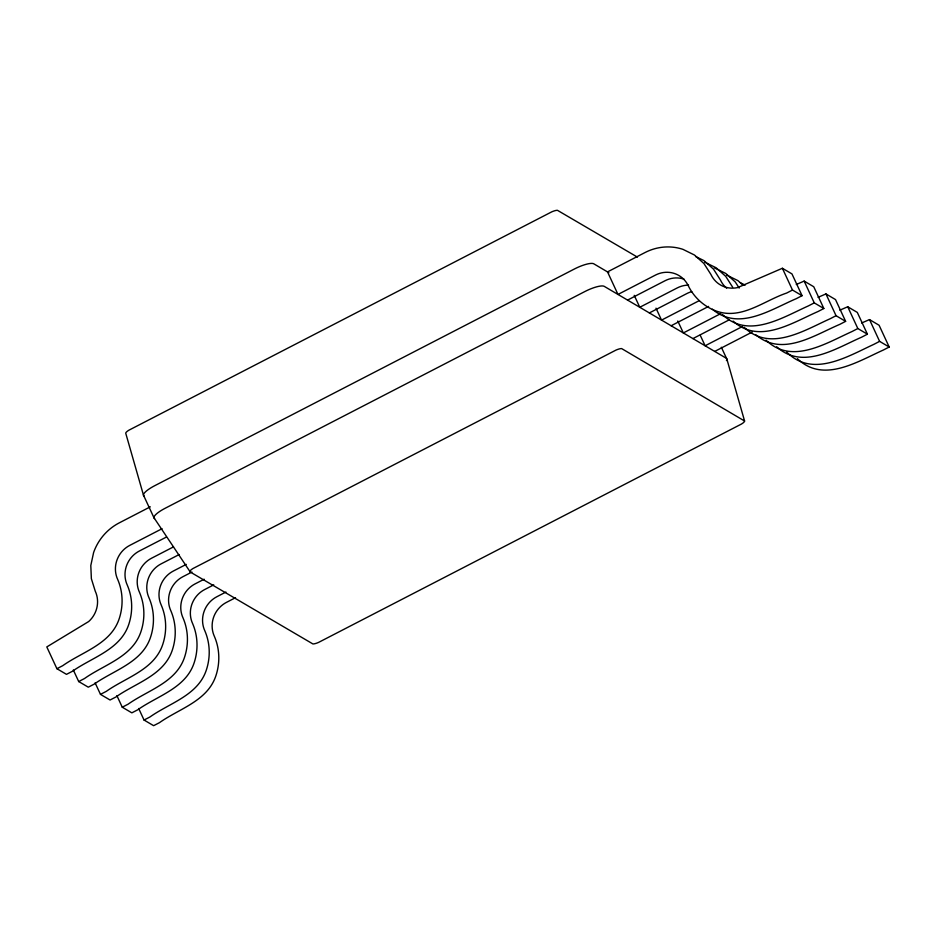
<?xml version="1.0" encoding="UTF-8"?>
<svg xmlns="http://www.w3.org/2000/svg" width="936" height="936" viewBox="0 0 936 936"><rect width="100%" height="100%" fill="white"/><g stroke="black" fill="none" stroke-linecap="round" stroke-linejoin="round"><path stroke-width="1.4" d="M150.298 506.832L119.293 522.85A51.293 49 -59.5 0 0 93.623 552.474L90.804 565.508L91.365 578.694L95.25 591.154A25.646 24.5 -59.5 0 1 88.686 621.539L46.8 646.928L56.909 668.702L66.491 674.353L72.306 671.346C92.231 657.189 120.767 649.654 128.946 623.879C133.006 611.196 132.573 597.46 127.319 585.187A25.646 24.5 -59.5 0 1 139.335 551.035L166.468 537.03M162.057 528.711L129.753 545.395A25.646 24.5 -59.5 0 0 117.725 579.548C122.99 591.821 123.423 605.545 119.363 618.228C111.185 644.003 82.649 651.538 62.724 665.695L56.909 668.702M627.565 300.093L665.04 280.741A25.646 24.5 -59.5 0 1 684.005 279.127M173.499 546.881L151.538 558.23A25.646 24.5 -59.5 0 0 139.511 592.383C144.776 604.656 145.209 618.38 141.137 631.063C132.959 656.838 104.434 664.373 84.509 678.53L78.694 681.537L73.336 670.012M179.209 554.533L161.121 563.87A25.646 24.5 -59.5 0 0 149.093 598.022C154.358 610.295 154.791 624.019 150.719 636.702C142.553 662.477 114.016 670.012 94.091 684.181L88.276 687.176L78.694 681.537M649.35 312.928L686.825 293.576A25.646 24.5 -59.5 0 1 691.739 291.646M186.241 564.385L173.324 571.054A25.646 24.5 -59.5 0 0 161.296 605.206C166.561 617.479 166.994 631.215 162.922 643.898C154.744 669.673 126.22 677.208 106.294 691.365L100.48 694.372L95.121 682.847M699.028 300.76L661.553 320.112L656.007 308.178M191.95 572.036L182.906 576.705A25.646 24.5 -59.5 0 0 170.879 610.857C176.143 623.13 176.576 636.854 172.505 649.537C164.326 675.312 135.802 682.847 115.877 697.004L110.062 700.011L100.48 694.372M671.135 325.751L708.61 306.411M204.153 579.22L195.097 583.889A25.646 24.5 -59.5 0 0 183.082 618.041C188.335 630.314 188.779 644.05 184.708 656.733C176.53 682.508 148.005 690.043 128.08 704.2L122.253 707.207L116.906 695.67M720.814 313.595L683.338 332.947L677.793 321.013M213.736 584.86L204.691 589.54A25.646 24.5 -59.5 0 0 192.664 623.692C197.917 635.965 198.362 649.689 194.29 662.372C186.112 688.147 157.587 695.682 137.662 709.839L131.847 712.846L122.253 707.207M692.921 338.586L729.097 319.901M802.07 295.682L792.488 290.043L786.661 293.05C763.963 300.643 741.593 320.112 716.379 311.103C704.164 306.657 694.208 297.648 688.416 286.03A25.646 24.5 -59.5 0 0 655.457 275.09L617.982 294.442L607.522 271.896L644.998 252.556A51.293 49 -59.5 0 1 682.929 249.339L694.407 254.99L703.942 263.542L710.892 274.412A25.646 24.5 -59.5 0 0 737.673 287.586L782.379 268.269L791.961 273.909L802.07 295.682L796.243 298.689C770.293 309.722 738.738 331.461 712.366 309.208M225.927 592.055L216.883 596.723A25.646 24.5 -59.5 0 0 204.867 630.876C210.12 643.149 210.565 656.873 206.493 669.556C198.315 695.331 169.79 702.866 149.865 717.034L144.039 720.03L138.692 708.505M742.599 326.43L705.124 345.782L700.198 335.17M235.521 597.694L226.465 602.375A25.646 24.5 -59.5 0 0 214.449 636.527C219.703 648.8 220.147 662.524 216.076 675.207C207.897 700.982 179.373 708.517 159.448 722.674L153.621 725.681L144.039 720.03M714.706 351.421L752.181 332.069M733.087 321.083C759.143 344.752 791.938 322.885 818.029 311.524L823.844 308.517L814.261 302.878L808.447 305.873C782.157 317.643 748.227 339.464 722.44 314.496M755.925 334.866C782.297 357.131 813.852 335.38 839.814 324.359L845.629 321.352L836.047 315.701L830.232 318.708C803.942 330.478 770.012 352.299 744.225 327.319M776.658 346.753C802.702 370.422 835.509 348.543 861.6 337.194L867.415 334.187L857.832 328.536L852.017 331.543C825.727 343.313 791.797 365.134 766.011 340.154M797.378 358.64C823.165 383.608 857.095 361.787 883.385 350.017L889.2 347.022L879.618 341.371L873.803 344.378C847.255 356.616 812.319 378.226 786.731 352.041M796.267 284.509L804.153 281.092L813.747 286.744L823.844 308.517M818.052 297.344L825.938 293.927L835.52 299.579L845.629 321.352M839.838 310.179L847.723 306.762L857.306 312.413L867.415 334.187M861.623 323.002L869.509 319.597L879.091 325.248L889.2 347.022M695.612 256.511L703.989 260.629L713.536 269.182L720.474 280.063A25.646 24.5 -59.5 0 0 726.687 288.229M704.714 262.174L716.192 267.813L725.728 276.366L732.677 287.247M714.297 267.813L725.774 273.464L735.31 282.017L739.171 288.066M726.488 274.997L737.977 280.648L743.278 285.398M740.376 282.766L745.161 285.117M637.416 257.107L557.458 210.319A7.078 1.743 -24.9 0 0 551.795 211.828L128.852 430.221A7.078 1.743 -24.9 0 0 125.74 433.239L143.454 495.097L153.913 517.631L190.265 572.025L312.881 643.933A7.078 1.743 -24.9 0 0 318.544 642.424L741.476 424.031A7.078 1.743 -24.9 0 0 744.588 421.013L726.886 359.167L721.34 347.233M608.88 272.704L593.787 263.812A17.094 4.224 -24.9 0 0 574.435 268.983L154.697 485.714A17.094 4.224 -24.9 0 0 144.074 496.021M744.588 421.013L621.644 348.59A7.078 1.743 -24.9 0 0 615.982 350.099L193.038 568.491A7.078 1.743 -24.9 0 0 189.926 571.498L190.265 572.025M869.509 319.597L879.618 341.371M847.723 306.762L857.832 328.536M825.938 293.927L836.047 315.701M804.153 281.092L814.261 302.878M782.379 268.269L792.488 290.043M634.234 295.343L639.768 307.277L677.243 287.925A25.646 24.5 -59.5 0 1 688.603 285.117M154.534 518.567A17.094 4.224 -24.9 0 1 165.169 508.26L584.895 291.529A17.094 4.224 -24.9 0 1 604.246 286.357L726.266 358.231A17.094 4.224 -24.9 0 1 726.441 360.559"/></g></svg>
